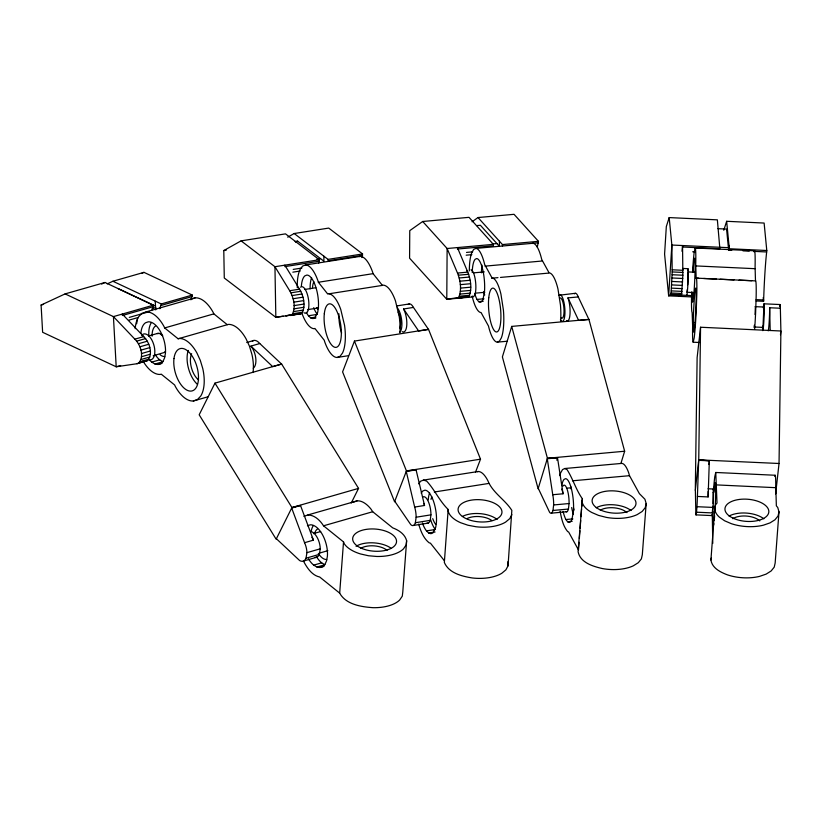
<?xml version="1.0" encoding="UTF-8"?>
<svg xmlns="http://www.w3.org/2000/svg" width="822" height="822" viewBox="0 0 822 822"><rect width="100%" height="100%" fill="white"/><g stroke="black" fill="none" stroke-linecap="round" stroke-linejoin="round"><path stroke-width="1.23" d="M473.215 296.886L446.778 299.259L409.582 258.19L409.757 230.653L422.703 221.488L469.013 217.337L493.375 244.36L493.364 245.819L457.402 249.035M472.054 221.776L478.024 217.542L499.416 241.206L499.375 246.261L480.387 225.279L476.822 225.598M502.458 246.014L502.468 244.566L499.416 241.206M537.28 247.083L538.472 241.339L514.048 214.316L478.024 217.542M669.18 217.583L666.323 226.543L664.587 254.111L668.646 295.858L670.67 294.738L671.081 292.992L672.201 271.938L671.851 245.038L669.18 217.583L717.359 219.844L719.867 248.747L682.455 247.001L681.983 251.275M756.086 300.955L763.576 301.304L763.73 297.564A42.919 2.065 -87.3 0 1 766.217 256.238L766.782 250.505L764.121 223.05L726.648 221.293L728.98 245.336L728.662 250.402L728.395 247.669L671.851 245.038L668.646 295.858L679.352 296.341L681.561 294.81L682.877 275.236L682.548 245.542L682.455 247.001M778.999 511.808L778.054 515.98L774.992 519.761L770.009 522.895L763.443 525.176A32.192 16.245 4.3 0 1 731.323 523.676L724.583 520.768L719.363 517.151A32.192 16.245 4.3 0 1 715.715 504.626L717.01 503.033L715.757 472.475L775.095 475.25A32.192 1.552 -87.3 0 1 775.742 484.857L776.348 505.818L777.756 507.534L778.999 511.808L775.156 563.019L774.211 567.18L771.139 570.961L766.155 574.105L759.59 576.376A32.192 16.245 4.3 0 1 727.48 574.876C720.534 572.235 712.14 568.197 710.917 559.998L714.77 508.797M700.56 327.238L698.741 459.847L695.309 490.251L697.128 357.652L700.56 327.238L780.9 330.999L780.468 334.718M775.701 487.528L775.619 493.909L779.04 463.495L780.9 330.999L780.355 308.24A13.409 0.647 -87.4 0 0 780.057 304.541L763.998 303.821L763.587 305.774A13.409 0.647 -87.4 0 0 763.361 307.962M290.669 315.556L291.882 315.073C296.208 307.747 293.803 297.708 289.693 290.731L274.949 266.718L241.093 240.856L223.79 250.556L224.283 278.011L275.832 317.323L301.746 313.521C306.072 306.195 303.678 296.156 299.557 289.18L284.813 265.167M691.682 291.933L691.569 296.012A32.192 1.552 -87.3 0 0 692.145 312.319L692.627 325.902A32.192 1.552 -87.3 0 0 693.203 342.209L699.512 342.497M696.142 278.113L695.751 264.314A32.192 1.552 -87.3 0 0 695.176 248.008L754.514 250.792A32.192 1.552 -87.3 0 1 755.089 267.099L755.48 280.898L696.142 278.113L698.669 278.226M712.294 515.168L712.777 543.363M493.375 244.36L447.127 248.511L446.778 299.259L458.645 297.523C461.995 289.909 460.433 280.621 457.505 273.058L447.127 248.511L422.703 221.488M457.063 298.324L468.93 296.598C472.28 288.984 470.729 279.696 467.8 272.133L457.412 247.586M708.924 464.492L709.324 460.803L698.679 460.33L697.405 496.447L708.122 496.92L709.324 460.803L698.741 459.847L779.04 463.495M713.085 503.619L713.085 492.203M687.706 284.802L687.839 271.907L695.258 272.257M728.98 245.336L729.237 250.207L731.734 250.32M304.561 542.705L313.449 540.136L300.513 505.499L291.687 508.047L304.561 542.705A13.409 6.792 73.9 0 1 306.914 552.661L306.02 558.2A13.409 6.792 73.9 0 1 299.629 560.542L276.377 538.718M310.582 531.454A13.409 6.792 73.9 0 1 320.251 548.808L319.357 554.357A13.409 6.792 73.9 0 1 314.898 557.408M414.658 507.061L424.532 505.479L416.076 469.865L406.263 471.427L414.658 507.061A13.409 4.85 80.9 0 1 416.127 517.213L415.377 522.73A13.409 4.85 80.9 0 1 410.795 524.672L394.766 501.286M423.176 496.848A13.409 4.85 80.9 0 1 430.944 514.849L430.194 520.367A13.409 4.85 80.9 0 1 426.978 523.152M552.754 494.731L563.049 493.786L557.511 457.813L547.277 458.748L552.754 494.731A13.409 3.565 84.8 0 1 553.638 504.955L552.98 510.462A13.409 3.565 84.8 0 1 549.589 512.27L538.256 488.309M562.906 486.172A13.409 3.565 84.8 0 1 567.046 488.998A13.409 3.565 84.8 0 1 569.081 503.537L568.434 509.044A13.409 3.565 84.8 0 1 566.019 511.736M697.405 496.447A13.409 0.596 -87.4 0 1 696.953 506.701L696.522 512.209A13.409 0.596 -87.4 0 1 695.854 513.966L695.361 489.789M712.941 506.188L712.304 512.394M713.013 489.922A13.409 0.596 -87.4 0 1 713.537 492.82A13.409 0.596 -87.4 0 1 713.013 507.421L712.582 512.928A13.409 0.596 -87.4 0 1 711.914 514.685M307.942 514.932L357.128 500.865A32.192 16.409 74 0 1 370.979 509.095L372.715 511.736L392.711 527.858C398.742 530.108 404.999 534.166 406.643 540.763L402.79 591.974L402.287 596.186L399.626 600.06A32.192 16.245 4.3 0 1 373.003 607.684C361.094 606.831 345.97 604.55 339.681 593.135L343.524 541.924L323.529 525.803C320.077 520.367 314.764 515.117 307.942 514.932L303.893 516.339M423.464 480.099L478.168 471.499A32.192 11.744 81.1 0 1 487.836 480.644C492.799 492.974 505.129 499.704 511.839 510.39L508.037 565.844L505.91 569.831L501.759 573.294A32.192 16.245 4.3 0 1 472.157 577.948C461.759 576.232 448.904 573.139 444.342 562.464L448.175 509.465C439.503 501.04 434.715 489.778 426.68 481.117L423.464 480.099L420.556 481.25L418.645 483.829M564.724 468.519L567.067 469.639C572.955 478.846 575.934 489.676 582.336 498.749L578.092 551.716C580.26 562.69 592.96 566.399 602.454 568.577A32.192 16.245 4.3 0 0 633.32 565.813L638.314 562.68L641.376 558.898L642.321 554.727L646.174 503.526L644.931 499.252L639.382 493.642L629.518 475.691L628.707 472.886A32.192 8.682 84.9 0 0 621.761 463.403L564.724 468.519L562.556 469.578L560.717 472.753A32.192 8.682 84.9 0 0 559.823 475.589M579.068 542.273L578.493 549.959L568.629 532.009L567.632 531.536C562.936 525.833 561.477 518.302 560.09 511.233M579.356 538.431L579.931 530.755M580.127 528.197L580.702 520.511M580.99 516.678L581.565 508.993M581.76 506.434L582.336 498.749M714.246 520.285L714.626 515.764M687.367 289.354L686.884 292.272L694.292 292.622M281.576 364.074L259.773 343.545L250.895 346.103L272.699 366.622L281.576 364.074L214.974 383.134L199.181 414.791L276.141 539.201L291.933 507.544L358.546 488.381L281.586 363.971M406.643 540.763L406.13 544.976L403.479 548.86A32.192 16.245 4.3 0 1 376.856 556.473L368.482 555.754L360.529 553.956A32.192 16.245 4.3 0 1 344.233 543.722L343.524 541.924M763.546 308.517L763.864 307.038L755.213 306.647M779.646 306.493L780.057 304.541M713.866 523.737L713.198 526.594L712.818 523.563A21.999 1.058 -87.3 0 1 712.921 511.233M136.637 323.755L137.695 317.631L128.818 320.19M136.976 363.725L138.671 363.139C144.497 356.255 140.685 344.942 134.849 339.157L113.426 316.604L65.102 293.896L41.1 305.054L42.631 332.283L116.2 366.787L136.976 363.725L147.539 360.601C153.375 353.717 149.563 342.404 143.727 336.609L122.293 314.055L122.375 315.494L153.385 306.627L153.303 305.188L105.041 282.47L65.102 293.896M646.174 503.526L645.229 507.688L642.157 511.469L637.173 514.613A32.192 16.245 4.3 0 1 606.297 517.377L598.498 515.384L591.758 512.476A32.192 16.245 4.3 0 1 581.945 500.506M710.917 559.998L711.39 557.922M556.802 460.176L557.511 457.813L547.431 458.265L538.112 488.771L502.386 356.912L511.705 326.406L588.922 319.378L624.648 451.237L620.918 463.433M723.781 230.252L726.648 221.293M318.587 263.359L319.306 259.742L285.501 233.869L241.093 240.856M361.865 257.563L362.584 253.957L328.728 228.084L294.194 233.52L287.7 237.157M754.319 327.002L762.97 327.392L763.864 307.038M354.457 341.079L342.589 371.893L394.581 501.749L406.448 470.934L354.457 341.079L428.519 329.324L480.51 459.179L475.496 472.218M151.926 309.945L153.385 306.627M159.869 308.702L161.246 303.945L112.912 281.247L107.199 283.898M190.91 299.825L192.286 295.067L143.973 272.359L112.912 281.247M695.176 248.008L694.21 252.19A32.192 1.552 -87.3 0 0 692.566 271.589M693.203 342.209L694.179 338.027A32.192 1.552 -87.3 0 0 696.255 310.315L696.809 294.204A32.192 1.552 -87.3 0 0 696.234 277.898M754.072 251.82L754.514 250.792M715.757 472.475L714.78 476.647A32.192 1.552 -87.3 0 0 713.352 492.635M774.643 476.277L775.095 475.25M351.22 503.085L358.546 488.381M511.89 514.644L509.763 518.631L505.612 522.093A32.192 16.245 4.3 0 1 476 526.748L467.893 525.217L460.608 522.71A32.192 16.245 4.3 0 1 448.196 511.263L448.175 509.465M165.201 351.446L164.164 352.535L153.2 355.751M559.022 295.252L575.349 293.29A13.409 3.617 84.8 0 1 578.256 296.937L588.932 319.481L578.637 320.416L567.971 297.872L578.256 296.937M574.455 293.834L575.349 293.29M408.215 304.5L409.418 303.914A13.409 4.901 80.9 0 1 413.445 307.418L428.519 329.427L418.645 330.989L403.581 308.99L413.445 307.418M538.461 242.788L475.804 248.408L473.636 249.467L471.797 252.642A32.192 8.682 84.9 0 0 469.331 270.921M532.409 243.518L532.851 243.302A32.192 8.682 84.9 0 1 541.719 259.433L549.106 272.883A32.192 8.682 84.9 0 1 557.974 289.025L560.46 305.075A32.192 8.682 84.9 0 1 560.604 321.094M475.804 248.408A32.192 8.682 84.9 0 1 484.682 264.55L492.07 277.99A32.192 8.682 84.9 0 1 500.937 294.132L503.424 310.182A32.192 8.682 84.9 0 1 501.338 337.893L499.499 341.068L497.331 342.137A32.192 8.682 84.9 0 1 488.463 325.995L481.065 312.545A32.192 8.682 84.9 0 1 472.198 296.413M101.609 284.063L105.041 282.47M141.682 273.418L143.973 272.359M295.54 242.058L297.595 241.134L323.919 261.211L323.837 256.166L294.194 233.52M252.344 341.109L253.998 340.411A13.409 6.843 73.9 0 1 259.773 343.545M399.882 332.705A32.192 11.744 81.1 0 0 399.256 316.747L395.454 300.862A32.192 11.744 81.1 0 0 383.001 285.162L382.394 285.398L373.075 273.654L372.613 272.082A32.192 11.744 81.1 0 0 360.149 256.382L305.445 264.982L302.537 266.143L300.122 269.39A32.192 11.744 81.1 0 0 297.266 287.71M359.553 256.618L360.149 256.382M302.27 314.168A32.192 11.744 81.1 0 0 314.302 328.687L314.898 328.451L324.228 340.195L324.69 341.767A32.192 11.744 81.1 0 0 337.154 357.467L340.061 356.306L342.476 353.07A32.192 11.744 81.1 0 0 344.562 325.348L340.76 309.462A32.192 11.744 81.1 0 0 328.297 293.762L327.701 293.999L318.371 282.254L317.909 280.682A32.192 11.744 81.1 0 0 305.445 264.982M477.572 471.736L478.168 471.499M253.042 372.52A32.192 16.409 74 0 0 251.922 354.364L249.498 346.319L246.107 338.921A32.192 16.409 74 0 0 228.136 324.423L227.304 324.711L213.854 313.87L213.155 312.35A32.192 16.409 74 0 0 195.184 297.852L145.997 311.928L141.939 313.326L138.651 316.768A32.192 16.409 74 0 0 135.198 328.677M191.125 299.249L195.184 297.852M157.053 333.629L159.766 333.413L162.715 335.797M145.997 311.928A32.192 16.409 74 0 1 163.968 326.416L164.667 327.947L178.117 338.787L178.949 338.5A32.192 16.409 74 0 1 196.92 352.987L200.311 360.396L202.736 368.441A32.192 16.409 74 0 1 200.66 396.153L197.372 399.595L193.314 400.992A32.192 16.409 74 0 1 175.343 386.494L174.644 384.973L161.194 374.133L160.362 374.421A32.192 16.409 74 0 1 143.028 361.053M353.08 502.263L357.128 500.865M307.449 525.792L310.223 524.826A21.999 11.22 74 0 1 327.413 556.083L326.622 560.655L325.05 564.231L322.81 566.574L320.035 567.54L316.932 567.036L313.706 565.125A21.999 11.22 74 0 1 308.414 558.785M120.639 365.513L116.2 366.787L113.426 316.604L153.303 305.188M246.744 342.507L253.998 340.411M313.377 533.642L320.652 531.546M306.914 552.661L320.251 548.808M319.378 553.124L327.865 550.668M306.02 558.2L319.357 554.357M303.349 561.087L316.686 557.244M41.1 305.054L43.525 304.366M161.246 303.945L192.286 295.067M161.328 305.383L192.369 296.495M152.173 308.527L155.8 307.49M129.301 317.395L148.977 311.764M164.667 327.947L213.854 313.87M134.849 339.157L143.727 336.609A13.409 6.843 74 0 0 141.764 335.448M148.648 335.962L158.327 333.187M136.76 341.109L145.638 338.572M138.486 343.719L147.354 341.181M139.894 346.802L148.772 344.264M178.117 338.787L227.304 324.711M140.901 350.151L149.779 347.614M141.446 353.542L150.323 351.004M141.476 356.738L150.344 354.2M140.994 359.522L149.871 356.984M140.038 361.701L148.916 359.163M138.671 363.139L147.539 360.601M151.751 362.112L159.725 359.831L162.951 361.752L154.978 364.033L151.751 362.112A21.999 11.22 74 0 1 149.378 359.81M158.656 364.331L162.068 363.355M193.314 400.992L208.069 396.769M323.529 525.803L372.715 511.736M313.706 565.125L321.669 562.844L324.896 564.765L316.932 567.036M320.611 567.344L324.022 566.358M300.513 505.499L291.933 507.544L214.974 383.134M292.827 272.174L300.225 271.003M397.077 305.876L409.418 303.914M416.127 517.213L430.944 514.849M415.377 522.73L430.194 520.367M413.425 525.464L428.241 523.1M295.129 241.514L297.595 241.134M283.23 316.151L275.832 317.323L274.949 266.718L319.306 259.742M480.51 459.179L406.448 470.934L416.076 469.865M223.79 250.556L226.256 250.165M316.85 259.218L320.549 258.642M323.837 256.166L328.06 259.382L362.584 253.957M284.844 266.616L319.326 261.19M362.605 255.406L328.081 260.831L328.06 259.382M293.228 269.4L301.849 268.044M318.371 282.254L373.075 273.654M289.693 290.731L299.557 289.18M304.695 289.478L315.792 287.731M291.009 292.817L300.873 291.265M292.17 295.55L302.044 293.999M293.105 298.746L302.979 297.184M328.944 293.803L382.394 285.398M293.752 302.167L303.626 300.616M294.06 305.609L303.935 304.058M294.019 308.825L303.883 307.274M293.618 311.589L303.482 310.038M307.5 309.647L318.597 307.901M292.889 313.716L302.753 312.165M289.406 315.175L285.696 315.761L300.533 314.004A13.409 4.891 81.1 0 1 299.198 313.572M291.872 314.795L294.338 314.405M296.804 314.014L299.27 313.624M291.882 315.073L301.746 313.521M306.298 312.35A21.999 8.025 81.1 0 0 308.456 315.771L317.313 314.384A21.999 8.025 81.1 0 1 313.685 307.675M308.456 315.771L310.706 317.909L315.771 317.107M313.305 318.443L315.843 318.042M337.154 357.467L348.333 355.7M434.314 492.008L489.008 483.408M422.405 522.987A21.999 8.025 81.1 0 0 426.474 530.889L435.331 529.491A21.999 8.025 81.1 0 1 430.594 519.576M426.474 530.889L428.724 533.016L435.054 532.019M142.185 361.721L145.854 361.177M466.166 255.19L471.89 254.666M566.492 488.206L571.239 487.775M553.638 504.955L569.081 503.537M552.98 510.462L568.434 509.044M551.5 513.144L566.954 511.726M624.648 451.237L547.431 458.265L511.705 326.406M492.193 244L496.95 243.569M502.468 244.566L538.472 241.339M466.516 252.416L472.629 251.861M484.99 266.143L542.027 261.026M457.505 273.058L467.8 272.133A13.409 3.617 84.9 0 0 466.814 270.787M473.616 272.853L484.302 271.897M458.44 275.185L468.725 274.271M459.241 277.97L469.537 277.045M491.628 278.216L497.957 277.641M500.495 277.415L548.664 273.099M459.868 281.196L470.163 280.271M460.279 284.648L470.564 283.734M460.433 288.111L470.729 287.186M460.341 291.327L470.626 290.402M459.981 294.091L470.276 293.166M475.28 293.166L484.785 292.313M459.406 296.197L469.701 295.283M458.645 297.523L468.93 296.598M457.741 297.965L468.026 297.04A13.409 3.617 84.9 0 1 467.05 296.578M474.808 293.752A21.999 5.929 84.9 0 0 477.017 299.413L483.942 298.797M477.017 299.413L478.63 301.623L483.254 301.212M497.331 342.137L507.472 341.222M572.472 480.798L629.518 475.691M563.091 511.469A21.999 5.929 84.9 0 0 565.926 519.525L572.862 518.898M565.926 519.525L567.55 521.734L572.163 521.323M768.18 330.845A13.409 0.647 -87.4 0 0 769.156 322.286A13.409 0.647 -87.4 0 0 769.649 307.757L780.355 308.24M708.009 488.771L713.362 489.018M696.953 506.701L713.013 507.421M696.522 512.209L712.582 512.928M695.957 514.87L712.027 515.589M717.945 228.68L726.586 229.081L728.395 247.669M729.33 248.747L766.782 250.505M742.975 250.854L749.212 251.142M754.206 251.378L766.69 251.964M692.689 251.779L695.237 251.902M695.71 265.917L755.048 268.691M687.993 268.691L682.64 268.445A13.409 0.647 -87.3 0 1 682.877 270.294L672.17 269.791M672.201 271.938L682.907 272.442M672.18 274.733L682.877 275.236M703.714 278.463L716.342 279.059M720.134 279.233L734.015 279.891M739.07 280.127L751.698 280.713M672.088 277.98L682.794 278.483M671.944 281.453L682.65 281.946M671.759 284.915L682.466 285.409M671.543 288.132L682.25 288.635M671.307 290.885L682.013 291.389M671.081 292.992L681.787 293.495M670.855 294.307L681.561 294.81M680.688 295.077L691.929 295.601M670.67 294.738L681.376 295.242A13.409 0.647 -87.3 0 1 681.233 294.749M756.168 299.629L763.669 299.979M679.352 296.341L691.836 296.927M716.373 484.898L775.711 487.682M154.978 364.033L158.091 364.526L160.855 363.571L163.105 361.218L164.677 357.642L165.458 353.08A21.999 11.22 74 0 0 148.268 321.823L145.504 322.779A21.999 11.22 74 0 0 140.891 333.27M310.706 317.909L312.905 318.597L314.888 317.816L317.734 312.103L318.391 307.562A21.999 8.025 81.1 0 0 306.853 275.072L304.859 275.863A21.999 8.025 81.1 0 0 301.366 286.107M428.724 533.016L430.923 533.714L432.906 532.923L435.752 527.21L436.41 522.679A21.999 8.025 81.1 0 0 424.871 490.189L422.878 490.97A21.999 8.025 81.1 0 0 421.234 493.19M117.926 288.501L155.502 306.133L155.718 309.894M478.63 301.623L480.233 302.393L481.713 301.664L482.976 299.496L484.497 291.502A21.999 5.929 84.9 0 0 476.647 258.56L475.157 259.29A21.999 5.929 84.9 0 0 472.229 272.555M567.55 521.734L569.153 522.504L570.632 521.775L571.886 519.607L573.417 511.613A21.999 5.929 84.9 0 0 565.557 478.671L564.077 479.401A21.999 5.929 84.9 0 0 561.868 485.031M159.766 333.413L161.718 334.944M339.681 593.135L319.686 577.013C312 575.39 307.12 567.92 303.637 561.416M444.322 560.666L430.461 543.208L429.105 542.777C423.392 538.153 420.669 530.961 418.686 524.097M762.97 327.392L762.775 326.149M763.217 297.543L763.576 301.304M155.224 301.129L155.502 306.133M769.649 307.757L770.193 330.516M507.986 561.59L508.037 565.844M708.174 491.422A13.409 0.596 -87.4 0 1 708.122 496.92M763.998 303.821A13.409 0.647 -87.4 0 1 763.802 322.049A13.409 0.647 -87.4 0 1 762.528 326.909M692.216 292.211A21.999 1.058 -87.3 0 0 692.237 299.095L692.627 302.136L694.056 291.307A21.999 1.058 -87.3 0 0 694.703 258.19L694.395 258.889A21.999 1.058 -87.3 0 0 693.049 272.123M755.367 306.534A21.999 1.058 -87.3 0 1 755.038 314.497M754.349 325.224A21.999 1.058 -87.3 0 1 754.164 327.485M755.572 280.682A32.192 1.552 -87.3 0 1 756.148 296.989L755.603 313.1A32.192 1.552 -87.3 0 1 754.637 329.139M729.052 516.062A21.999 11.097 4.3 0 1 763.854 518.805M714.986 510.483A21.999 1.058 -87.3 0 0 715.274 482.658L714.965 483.357A21.999 1.058 -87.3 0 0 713.938 492.275M732.731 518.733A16.091 8.117 4.3 0 1 759.785 520.901M687.593 270.438A13.409 0.647 -87.3 0 1 688.076 280.456A13.409 0.647 -87.3 0 1 686.586 295.006M250.895 346.103A13.409 6.843 73.9 0 1 253.248 368.266M311.857 537.28A13.409 6.792 73.9 0 1 313.449 540.136M159.725 359.831A21.999 11.22 74 0 1 155.132 354.601M148.916 336.229A21.999 11.22 74 0 1 151.217 322.851M164.739 356.522A16.091 8.21 74 0 1 160.105 354.755M152.111 336.167A16.091 8.21 74 0 1 155.522 325.974M197.198 384.162A21.999 11.22 74 0 1 188.279 350.439M198.605 379.949A16.091 8.21 74 0 1 191.639 353.727M321.669 562.844A21.999 11.22 74 0 1 316.378 556.504M311.106 531.618A21.999 11.22 74 0 1 313.172 525.854M356.049 546.281A21.999 11.097 4.3 0 1 390.882 548.11M326.683 559.525A16.091 8.21 74 0 1 318.35 553.401M314.682 533.314A16.091 8.21 74 0 1 317.477 528.978M360.766 548.336A16.091 8.117 4.3 0 1 387.07 550.329M142.617 334.451A13.409 6.843 74 0 1 154.217 346.35A13.409 6.843 74 0 1 148.392 359.604M470.985 269.863A13.409 3.617 84.9 0 1 475.825 285.018A13.409 3.617 84.9 0 1 472.198 296.115M573.294 514.151A21.999 5.929 84.9 0 1 571.67 507.534M570.53 488.73A21.999 5.929 84.9 0 1 570.766 486.357M596.227 507.77A21.999 11.097 4.3 0 1 631.019 510.513M574.095 510.02A16.091 4.336 84.9 0 1 573.468 507.729M600.759 509.928A16.091 8.117 4.3 0 1 626.96 512.62M561.755 489.059A13.409 3.565 84.8 0 1 563.049 493.786M567.971 297.872A13.409 3.617 84.8 0 1 570.026 313.932A13.409 3.617 84.8 0 1 566.553 320.58M560.214 297.903A10.193 2.754 84.8 0 1 563.984 309.093A10.193 2.754 84.8 0 1 561.344 317.929M559.916 294.697A13.409 3.617 84.8 0 1 564.95 311.148A13.409 3.617 84.8 0 1 560.419 319.809M484.733 295.088A21.999 5.929 84.9 0 1 483.716 291.748M481.456 272.801A21.999 5.929 84.9 0 1 482.011 265.136M428.241 499.827A21.999 8.025 81.1 0 1 429.639 492.83M462.354 516.483A21.999 11.097 4.3 0 1 497.125 519.442M435.711 524.415A16.091 5.877 81.1 0 1 432.732 518.631M431.005 499.386A16.091 5.877 81.1 0 1 431.879 496.827M467.307 518.435A16.091 8.117 4.3 0 1 491.875 520.562M403.581 308.99A13.409 4.901 80.9 0 1 406.798 324.906A13.409 4.901 80.9 0 1 402.266 331.677M398.167 312.113A10.193 3.72 80.9 0 1 399.821 328.05M397.324 307.777A13.409 4.901 80.9 0 1 401.732 320.724A13.409 4.901 80.9 0 1 399.852 332.191M423.844 503.444A13.409 4.85 80.9 0 1 424.532 505.479M310.11 288.892A21.999 8.025 81.1 0 1 311.62 277.713M317.693 309.298A16.091 5.877 81.1 0 1 316.624 307.726M312.504 287.597A16.091 5.877 81.1 0 1 313.86 281.72M341.603 333.033A21.999 8.025 81.1 0 1 338.941 313.778M300.564 287.166A13.409 4.891 81.1 0 1 308.558 299.845A13.409 4.891 81.1 0 1 304.13 312.802M695.011 322.45A21.999 1.058 -87.3 0 0 695.823 288.142A21.999 1.058 -87.3 0 0 693.316 319.573A21.999 1.058 -87.3 0 0 695.011 322.45M732.751 518.014A21.999 11.097 4.3 0 0 768.498 513.462A21.999 11.097 4.3 0 0 739.42 499.427A21.999 11.097 4.3 0 0 732.751 518.014M173.976 358.587A21.999 11.22 74 0 0 190.262 391.108A21.999 11.22 74 0 0 194.156 359.543A21.999 11.22 74 0 0 173.976 358.587M361.361 548.243A21.999 11.097 4.3 0 0 396.379 542.715A21.999 11.097 4.3 0 0 366.057 529.399A21.999 11.097 4.3 0 0 361.361 548.243M599.916 509.732A21.999 11.097 4.3 0 0 635.663 505.181A21.999 11.097 4.3 0 0 606.585 491.145A21.999 11.097 4.3 0 0 599.916 509.732M488.751 297.78A21.999 5.929 84.9 0 0 496.087 331.924A21.999 5.929 84.9 0 0 499.262 300.482A21.999 5.929 84.9 0 0 488.751 297.78M467.965 519.442A21.999 11.097 4.3 0 0 501.934 512.692A21.999 11.097 4.3 0 0 470.153 500.341A21.999 11.097 4.3 0 0 467.965 519.442M324.32 313.634A21.999 8.025 81.1 0 0 335.191 347.346A21.999 8.025 81.1 0 0 338.654 315.864A21.999 8.025 81.1 0 0 324.32 313.634"/></g></svg>
